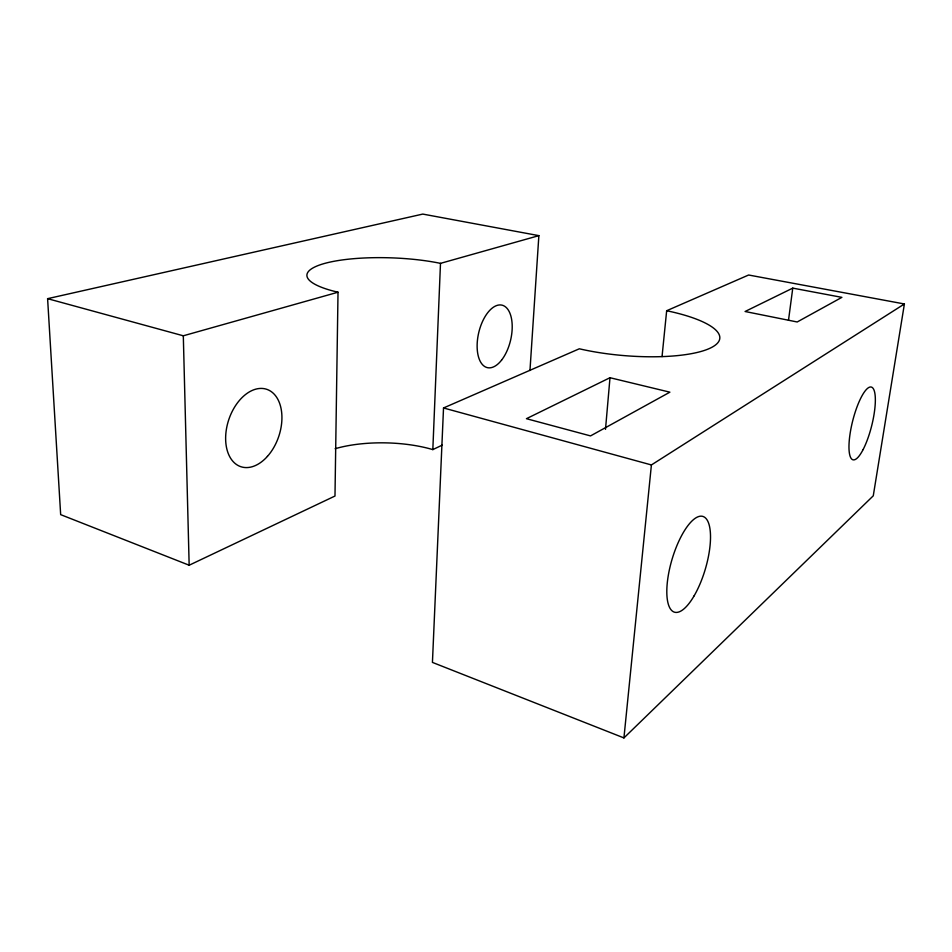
<?xml version="1.0" encoding="UTF-8"?>
<svg xmlns="http://www.w3.org/2000/svg" width="952" height="952" viewBox="0 0 952 952"><rect width="100%" height="100%" fill="white"/><g stroke="black" fill="none" stroke-linecap="round" stroke-linejoin="round"><path stroke-width="1.43" d="M538.868 235.644L440.49 263.359A84.549 20.397 2.1 0 0 324.227 263.537A84.549 20.397 2.1 0 0 338.019 292.216L334.985 496.028L189.162 565.226L60.666 514.639L47.6 298.666L422.795 214.081L538.868 235.644L529.966 370.483M335.128 448.713A80.277 30.535 1.4 0 1 432.827 449.606L440.49 263.359M666.662 310.733A94.224 25.264 4.8 0 1 709.085 348.646A94.224 25.264 4.8 0 1 579.328 348.789L443.525 407.968L432.434 662.402L623.929 737.919L873.27 495.813L904.4 303.974L748.629 275.009L666.662 310.733L662.045 356.572M605.496 429.328L609.994 377.718L669.875 392.176L590.526 435.909L526.432 418.69L609.994 377.718M623.929 737.919L651.406 464.945L904.4 303.974M788.494 320.348L792.766 288.123L841.877 297.357L797.193 321.978L745.083 311.506L792.766 288.123M432.827 449.606L442.18 445.155M47.6 298.666L183.308 335.794L338.019 292.216M443.525 407.968L651.406 464.945M183.308 335.794L189.162 565.226M501.561 360.142A32.094 16.374 -76.8 0 0 505.191 306.639A32.094 16.374 -76.8 0 0 477.25 342.399A32.094 16.374 -76.8 0 0 501.561 360.142M267.429 456.389A40.805 26.358 -71.5 0 0 268.262 389.903A40.805 26.358 -71.5 0 0 225.636 437.682A40.805 26.358 -71.5 0 0 267.429 456.389M863.095 449.582A37.497 9.806 -75.9 0 0 873.091 388.368A37.497 9.806 -75.9 0 0 850.303 432.315A37.497 9.806 -75.9 0 0 863.095 449.582M694.151 595.785A49.932 17.338 -73.5 0 0 704.206 517.007A49.932 17.338 -73.5 0 0 667.602 580.065A49.932 17.338 -73.5 0 0 694.151 595.785"/></g></svg>
